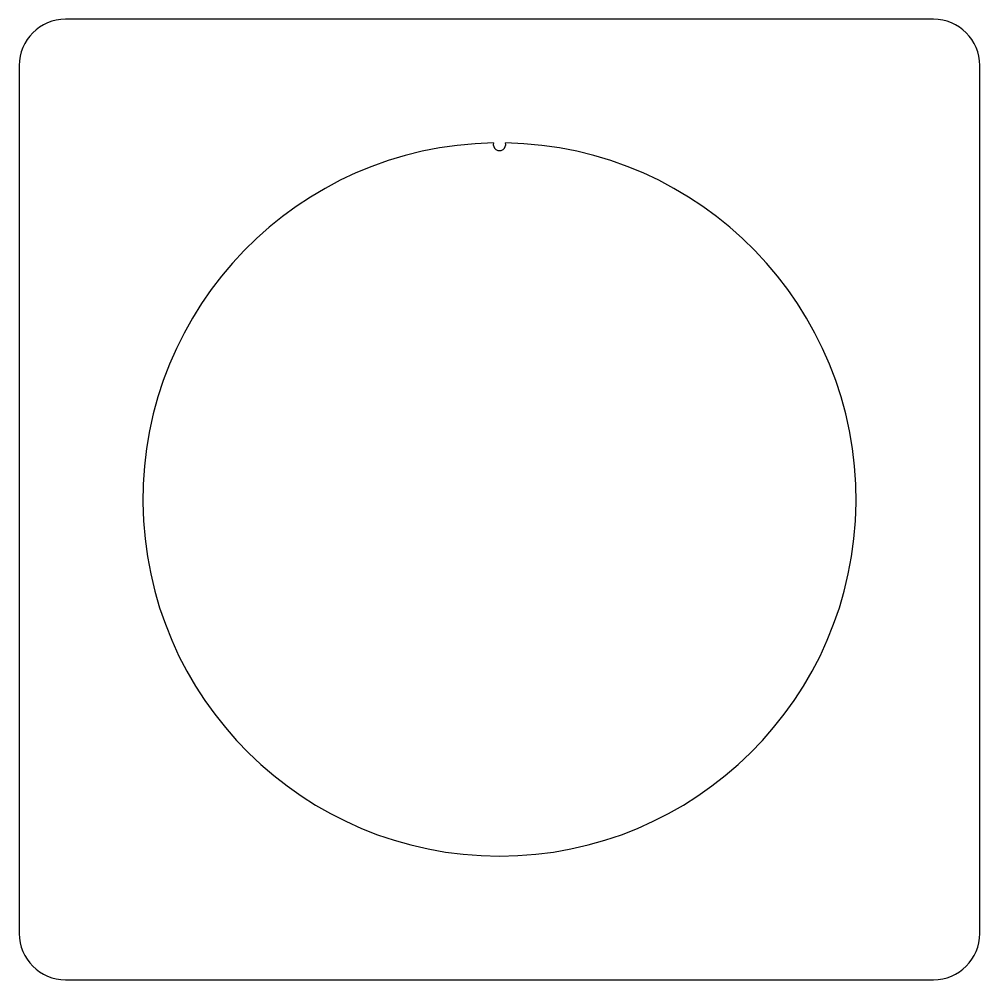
# Model space of a CAD drawing. Header units: millimetres. Extents: x 107.6 to 169.8, y -271.7 to -209.6.
import ezdxf

# ---------------------------------------------------------------- set-up
doc = ezdxf.new("R2010")
doc.units = ezdxf.units.MM

msp = doc.modelspace()

# ---------------------------------------------------------------- linework, layer by layer
for p, q in [((166.758, -209.618), (110.628, -209.618)), ((107.628, -212.618), (107.628, -268.748)), ((169.758, -268.748), (169.758, -212.618)), ((110.628, -271.748), (166.758, -271.748))]:
    msp.add_line(p, q)
for centre, radius, start, end in [((110.628, -212.618), 3, 90, 180), ((166.758, -212.618), 3, 0, 90), ((138.693, -240.683), 23.065, 90.96419, 449.03581), ((138.693, -217.718), 0.4, 166.0051, 373.9949), ((110.628, -268.748), 3, 180, 270), ((166.758, -268.748), 3, 270, 360)]:
    msp.add_arc(centre, radius, start, end)

doc.saveas('drawing.dxf')
